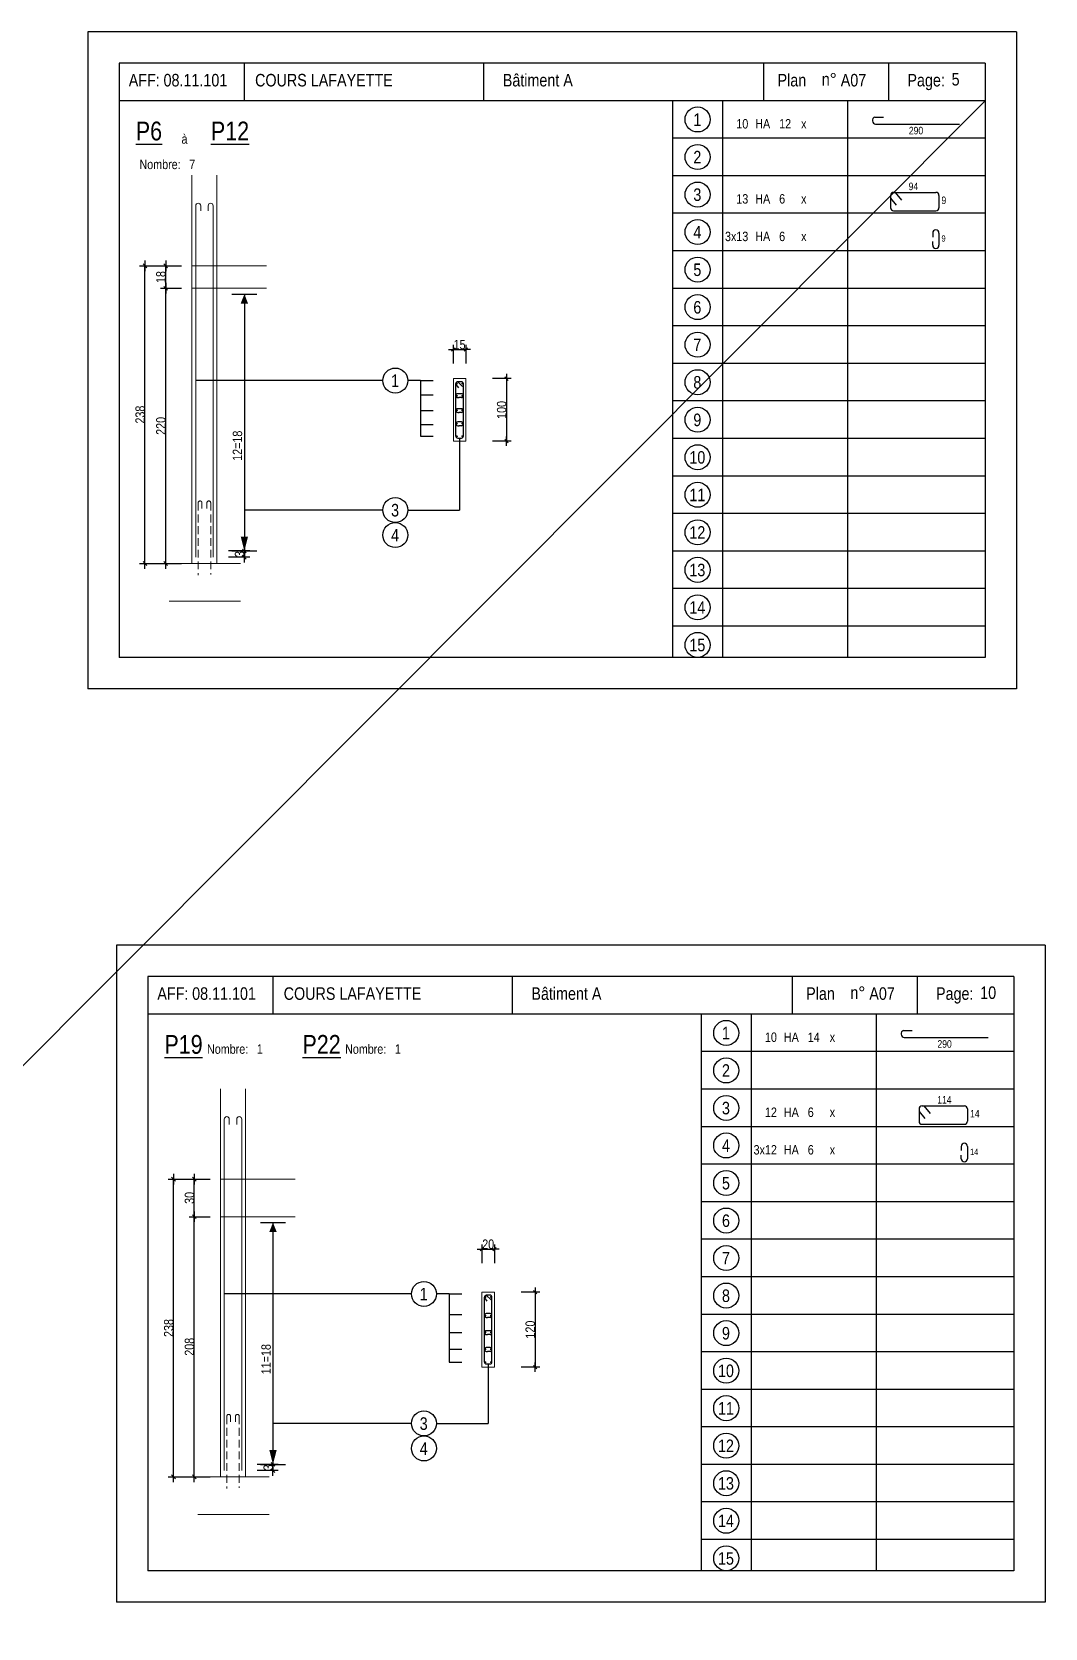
# Model space of a CAD drawing. Header units: metres. Extents: x -9927 to 45032, y -190416 to 12166.
# Drawn here: x 6176 to 7796, y -21269 to -18717 of the extents above; entities that cross this region are included whole.
import ezdxf
from ezdxf.enums import TextEntityAlignment as Align

# ---------------------------------------------------------------- set-up
doc = ezdxf.new("R2010")
doc.units = ezdxf.units.M
doc.header["$PDMODE"] = 65
doc.linetypes.add('CACHE2', pattern=[0.1875, 0.125, -0.0625])
for name, color, linetype in [('01_cote_gen', 4, 'Continuous'), ('01_fenetres', 171, 'Continuous'), ('01_linteaux', 3, 'Continuous'), ('01_sem', 42, 'Continuous'), ('01_texte', 230, 'Continuous'), ('AA_COTES', 2, 'Continuous')]:
    doc.layers.add(name, color=color, linetype=linetype)
doc.styles.add('STYLE2', font='ARIALN.TTF')
doc.dimstyles.new('JB25', dxfattribs={"dimscale": 0.1, "dimtxt": 150, "dimasz": 17, "dimexe": 0.1, "dimexo": 0.1, "dimgap": 0.09, "dimtad": 1, "dimdec": 1, "dimlfac": 0.5, "dimdsep": 46, "dimtxsty": 'STYLE2', "dimblk1": 'BOND_G', "dimblk2": 'BOND_D', "dimsah": 1, "dimcen": 1.5, "dimdle": 0.01, "dimse1": 1, "dimse2": 1, "dimclrd": 4, "dimclre": 2, "dimclrt": 5, "dimadec": 0, "dimazin": 0, "dimtfac": 2.333333, "dimtdec": 1, "dimtix": 1, "dimtmove": 2, "dimatfit": 3, "dimldrblk": 'BOND_G', "dimfxl": 1, "dimtolj": 1, "dimtzin": 0, "dimarcsym": 0})
doc.dimstyles.new('JB50', dxfattribs={"dimscale": 0.1, "dimtxt": 150, "dimasz": 15, "dimexe": 0.1, "dimexo": 0.1, "dimgap": 0.09, "dimtad": 1, "dimdec": 1, "dimdsep": 46, "dimtxsty": 'STYLE2', "dimblk1": 'BOND_G', "dimblk2": 'BOND_D', "dimsah": 1, "dimcen": 1.5, "dimdle": 0.01, "dimse1": 1, "dimse2": 1, "dimclrd": 4, "dimclre": 2, "dimclrt": 6, "dimazin": 2, "dimtfac": 2.333333, "dimtdec": 1, "dimtix": 1, "dimtmove": 2, "dimatfit": 3, "dimldrblk": 'BOND_G', "dimfxl": 1, "dimtolj": 1, "dimtzin": 0, "dimarcsym": 0})

# ---------------------------------------------------------------- blocks, each defined once
blk = doc.blocks.new('BOND_G')
at = {"layer": 'AA_COTES', "color": 0}
for p, q in [((5, 0), (-5, 0)), ((1.8, 1.8), (-1.8, -1.8)), ((0, -5), (0, 15))]:
    blk.add_line(p, q, dxfattribs=at)
blk = doc.blocks.new('BOND_D')
at = {"layer": 'AA_COTES', "color": 0}
for p, q in [((5, 0), (-5, 0)), ((-1.8, -1.8), (1.8, 1.8)), ((0, 5), (0, -15))]:
    blk.add_line(p, q, dxfattribs=at)
blk = doc.blocks.new('*D140')
at = {"layer": '01_cote_gen', "color": 4, "linetype": 'Continuous', "lineweight": -2, "transparency": 16777216}
blk.add_line((6356.6, -19564.8), (6356.6, -19092.2), dxfattribs=at)
at = {"layer": 'DEFPOINTS', "color": 0, "linetype": 'Continuous', "lineweight": 0, "transparency": 16777216}
for p in [(6356.6, -19090.5), (6471.7, -19090.5), (6431.7, -19566.5)]:
    blk.add_point(p, dxfattribs=at)
at = {"layer": '01_cote_gen', "color": 4, "linetype": 'Continuous', "lineweight": -2, "transparency": 16777216, "xscale": 1.7, "yscale": 1.7, "zscale": 1.7}
for name, p, rotation in [('BOND_D', (6356.6, -19090.5), 90), ('BOND_G', (6356.6, -19566.5), 270)]:
    blk.add_blockref(name, p, dxfattribs=dict(at, rotation=rotation))
at = {"layer": '01_cote_gen', "color": 5, "linetype": 'Continuous', "lineweight": 0, "transparency": 16777216, "insert": (6348.9, -19328.5), "char_height": 15, "attachment_point": 5, "rotation": 90, "style": 'STYLE2'}
blk.add_mtext('\\A1;238', dxfattribs=at)
blk = doc.blocks.new('*D141')
at = {"layer": '01_cote_gen', "color": 4, "linetype": 'Continuous', "lineweight": -2, "transparency": 16777216}
blk.add_line((6389.7, -19124.8), (6389.7, -19092.2), dxfattribs=at)
at = {"layer": 'DEFPOINTS', "color": 0, "linetype": 'Continuous', "lineweight": 0, "transparency": 16777216}
for p in [(6389.7, -19090.5), (6518.4, -19090.5), (6527.5, -19126.5)]:
    blk.add_point(p, dxfattribs=at)
at = {"layer": '01_cote_gen', "color": 4, "linetype": 'Continuous', "lineweight": -2, "transparency": 16777216, "xscale": 1.7, "yscale": 1.7, "zscale": 1.7}
for name, p, rotation in [('BOND_D', (6389.7, -19090.5), 90), ('BOND_G', (6389.7, -19126.5), 270)]:
    blk.add_blockref(name, p, dxfattribs=dict(at, rotation=rotation))
at = {"layer": '01_cote_gen', "color": 5, "linetype": 'Continuous', "lineweight": 0, "transparency": 16777216, "insert": (6382.1, -19108.5), "char_height": 15, "attachment_point": 5, "rotation": 90, "style": 'STYLE2'}
blk.add_mtext('\\A1;18', dxfattribs=at)
blk = doc.blocks.new('*D142')
at = {"layer": '01_cote_gen', "color": 4, "linetype": 'Continuous', "lineweight": -2, "transparency": 16777216}
blk.add_line((6389.7, -19564.8), (6389.7, -19128.2), dxfattribs=at)
at = {"layer": 'DEFPOINTS', "color": 0, "linetype": 'Continuous', "lineweight": 0, "transparency": 16777216}
for p in [(6389.7, -19126.5), (6398.2, -19126.5), (6407.9, -19566.5)]:
    blk.add_point(p, dxfattribs=at)
at = {"layer": '01_cote_gen', "color": 4, "linetype": 'Continuous', "lineweight": -2, "transparency": 16777216, "xscale": 1.7, "yscale": 1.7, "zscale": 1.7}
for name, p, rotation in [('BOND_D', (6389.7, -19126.5), 90), ('BOND_G', (6389.7, -19566.5), 270)]:
    blk.add_blockref(name, p, dxfattribs=dict(at, rotation=rotation))
at = {"layer": '01_cote_gen', "color": 5, "linetype": 'Continuous', "lineweight": 0, "transparency": 16777216, "insert": (6382.1, -19346.5), "char_height": 15, "attachment_point": 5, "rotation": 90, "style": 'STYLE2'}
blk.add_mtext('\\A1;220', dxfattribs=at)
blk = doc.blocks.new('*D143')
at = {"layer": '01_cote_gen', "color": 4, "linetype": 'Continuous', "lineweight": -2, "transparency": 16777216}
blk.add_line((6515.6, -19548.2), (6515.6, -19554.8), dxfattribs=at)
at = {"layer": 'DEFPOINTS', "color": 0, "linetype": 'Continuous', "lineweight": 0, "transparency": 16777216}
for p in [(6508.7, -19546.5), (6465.7, -19556.5), (6515.6, -19556.5)]:
    blk.add_point(p, dxfattribs=at)
at = {"layer": '01_cote_gen', "color": 4, "linetype": 'Continuous', "lineweight": -2, "transparency": 16777216, "xscale": 1.7, "yscale": 1.7, "zscale": 1.7}
for name, p, rotation in [('BOND_G', (6515.6, -19546.5), 90), ('BOND_D', (6515.6, -19556.5), 270)]:
    blk.add_blockref(name, p, dxfattribs=dict(at, rotation=rotation))
at = {"layer": '01_cote_gen', "color": 5, "linetype": 'Continuous', "lineweight": 0, "transparency": 16777216, "insert": (6507.9, -19551.5), "char_height": 15, "attachment_point": 5, "rotation": 90, "style": 'STYLE2'}
blk.add_mtext('\\A1;3', dxfattribs=at)
blk = doc.blocks.new('*D144')
at = {"layer": '01_cote_gen', "color": 4, "linetype": 'Continuous', "lineweight": -2, "transparency": 16777216}
blk.add_line((6934.7, -19272.5), (6934.7, -19369.5), dxfattribs=at)
at = {"layer": 'DEFPOINTS', "color": 0, "linetype": 'Continuous', "lineweight": 0, "transparency": 16777216}
for p in [(6869.7, -19271), (6869.7, -19371), (6934.7, -19371)]:
    blk.add_point(p, dxfattribs=at)
at = {"layer": '01_cote_gen', "color": 4, "linetype": 'Continuous', "lineweight": -2, "transparency": 16777216, "xscale": 1.5, "yscale": 1.5, "zscale": 1.5}
for name, p, rotation in [('BOND_G', (6934.7, -19271), 90), ('BOND_D', (6934.7, -19371), 270)]:
    blk.add_blockref(name, p, dxfattribs=dict(at, rotation=rotation))
at = {"layer": '01_cote_gen', "color": 6, "linetype": 'Continuous', "lineweight": 0, "transparency": 16777216, "insert": (6927.1, -19321), "char_height": 15, "attachment_point": 5, "rotation": 90, "style": 'STYLE2'}
blk.add_mtext('\\A1;100', dxfattribs=at)
blk = doc.blocks.new('*D145')
at = {"layer": '01_cote_gen', "color": 4, "linetype": 'Continuous', "lineweight": -2, "transparency": 16777216}
blk.add_line((6851.2, -19224.3), (6868.2, -19224.3), dxfattribs=at)
at = {"layer": 'DEFPOINTS', "color": 0, "linetype": 'Continuous', "lineweight": 0, "transparency": 16777216}
for p in [(6869.7, -19224.3), (6849.7, -19271), (6869.7, -19271)]:
    blk.add_point(p, dxfattribs=at)
at = {"layer": '01_cote_gen', "color": 4, "linetype": 'Continuous', "lineweight": -2, "transparency": 16777216, "xscale": 1.5, "yscale": 1.5, "zscale": 1.5, "rotation": 180}
blk.add_blockref('BOND_G', (6849.7, -19224.3), dxfattribs=at)
at = {"layer": '01_cote_gen', "color": 4, "linetype": 'Continuous', "lineweight": -2, "transparency": 16777216, "xscale": 1.5, "yscale": 1.5, "zscale": 1.5}
blk.add_blockref('BOND_D', (6869.7, -19224.3), dxfattribs=at)
at = {"layer": '01_cote_gen', "color": 6, "linetype": 'Continuous', "lineweight": 0, "transparency": 16777216, "insert": (6859.7, -19216.6), "char_height": 15, "attachment_point": 5, "style": 'STYLE2'}
blk.add_mtext('\\A1;15', dxfattribs=at)
blk = doc.blocks.new('*D170')
at = {"layer": '01_cote_gen', "color": 4, "linetype": 'Continuous', "lineweight": -2, "transparency": 16777216}
blk.add_line((6402.3, -21025.1), (6402.3, -20552.5), dxfattribs=at)
at = {"layer": 'DEFPOINTS', "color": 0, "linetype": 'Continuous', "lineweight": 0, "transparency": 16777216}
for p in [(6402.3, -20550.8), (6517.4, -20550.8), (6477.4, -21026.8)]:
    blk.add_point(p, dxfattribs=at)
at = {"layer": '01_cote_gen', "color": 4, "linetype": 'Continuous', "lineweight": -2, "transparency": 16777216, "xscale": 1.7, "yscale": 1.7, "zscale": 1.7}
for name, p, rotation in [('BOND_D', (6402.3, -20550.8), 90), ('BOND_G', (6402.3, -21026.8), 270)]:
    blk.add_blockref(name, p, dxfattribs=dict(at, rotation=rotation))
at = {"layer": '01_cote_gen', "color": 5, "linetype": 'Continuous', "lineweight": 0, "transparency": 16777216, "insert": (6394.6, -20788.8), "char_height": 15, "attachment_point": 5, "rotation": 90, "style": 'STYLE2'}
blk.add_mtext('\\A1;238', dxfattribs=at)
blk = doc.blocks.new('*D171')
at = {"layer": '01_cote_gen', "color": 4, "linetype": 'Continuous', "lineweight": -2, "transparency": 16777216}
blk.add_line((6435.5, -20609.1), (6435.5, -20552.5), dxfattribs=at)
at = {"layer": 'DEFPOINTS', "color": 0, "linetype": 'Continuous', "lineweight": 0, "transparency": 16777216}
for p in [(6435.5, -20550.8), (6564.2, -20550.8), (6573.2, -20610.8)]:
    blk.add_point(p, dxfattribs=at)
at = {"layer": '01_cote_gen', "color": 4, "linetype": 'Continuous', "lineweight": -2, "transparency": 16777216, "xscale": 1.7, "yscale": 1.7, "zscale": 1.7}
for name, p, rotation in [('BOND_D', (6435.5, -20550.8), 90), ('BOND_G', (6435.5, -20610.8), 270)]:
    blk.add_blockref(name, p, dxfattribs=dict(at, rotation=rotation))
at = {"layer": '01_cote_gen', "color": 5, "linetype": 'Continuous', "lineweight": 0, "transparency": 16777216, "insert": (6427.8, -20580.8), "char_height": 15, "attachment_point": 5, "rotation": 90, "style": 'STYLE2'}
blk.add_mtext('\\A1;30', dxfattribs=at)
blk = doc.blocks.new('*D172')
at = {"layer": '01_cote_gen', "color": 4, "linetype": 'Continuous', "lineweight": -2, "transparency": 16777216}
blk.add_line((6435.5, -21025.1), (6435.5, -20612.5), dxfattribs=at)
at = {"layer": 'DEFPOINTS', "color": 0, "linetype": 'Continuous', "lineweight": 0, "transparency": 16777216}
for p in [(6435.5, -20610.8), (6444, -20610.8), (6453.6, -21026.8)]:
    blk.add_point(p, dxfattribs=at)
at = {"layer": '01_cote_gen', "color": 4, "linetype": 'Continuous', "lineweight": -2, "transparency": 16777216, "xscale": 1.7, "yscale": 1.7, "zscale": 1.7}
for name, p, rotation in [('BOND_D', (6435.5, -20610.8), 90), ('BOND_G', (6435.5, -21026.8), 270)]:
    blk.add_blockref(name, p, dxfattribs=dict(at, rotation=rotation))
at = {"layer": '01_cote_gen', "color": 5, "linetype": 'Continuous', "lineweight": 0, "transparency": 16777216, "insert": (6427.8, -20818.8), "char_height": 15, "attachment_point": 5, "rotation": 90, "style": 'STYLE2'}
blk.add_mtext('\\A1;208', dxfattribs=at)
blk = doc.blocks.new('*D173')
at = {"layer": '01_cote_gen', "color": 4, "linetype": 'Continuous', "lineweight": -2, "transparency": 16777216}
blk.add_line((6561.3, -21008.5), (6561.3, -21015.1), dxfattribs=at)
at = {"layer": 'DEFPOINTS', "color": 0, "linetype": 'Continuous', "lineweight": 0, "transparency": 16777216}
for p in [(6511.4, -21016.8), (6554.5, -21006.8), (6561.3, -21016.8)]:
    blk.add_point(p, dxfattribs=at)
at = {"layer": '01_cote_gen', "color": 4, "linetype": 'Continuous', "lineweight": -2, "transparency": 16777216, "xscale": 1.7, "yscale": 1.7, "zscale": 1.7}
for name, p, rotation in [('BOND_G', (6561.3, -21006.8), 90), ('BOND_D', (6561.3, -21016.8), 270)]:
    blk.add_blockref(name, p, dxfattribs=dict(at, rotation=rotation))
at = {"layer": '01_cote_gen', "color": 5, "linetype": 'Continuous', "lineweight": 0, "transparency": 16777216, "insert": (6553.7, -21011.8), "char_height": 15, "attachment_point": 5, "rotation": 90, "style": 'STYLE2'}
blk.add_mtext('\\A1;3', dxfattribs=at)
blk = doc.blocks.new('*D174')
at = {"layer": '01_cote_gen', "color": 4, "linetype": 'Continuous', "lineweight": -2, "transparency": 16777216}
blk.add_line((6980.5, -20732.8), (6980.5, -20849.8), dxfattribs=at)
at = {"layer": 'DEFPOINTS', "color": 0, "linetype": 'Continuous', "lineweight": 0, "transparency": 16777216}
for p in [(6915.5, -20731.3), (6915.5, -20851.3), (6980.5, -20851.3)]:
    blk.add_point(p, dxfattribs=at)
at = {"layer": '01_cote_gen', "color": 4, "linetype": 'Continuous', "lineweight": -2, "transparency": 16777216, "xscale": 1.5, "yscale": 1.5, "zscale": 1.5}
for name, p, rotation in [('BOND_G', (6980.5, -20731.3), 90), ('BOND_D', (6980.5, -20851.3), 270)]:
    blk.add_blockref(name, p, dxfattribs=dict(at, rotation=rotation))
at = {"layer": '01_cote_gen', "color": 6, "linetype": 'Continuous', "lineweight": 0, "transparency": 16777216, "insert": (6972.8, -20791.3), "char_height": 15, "attachment_point": 5, "rotation": 90, "style": 'STYLE2'}
blk.add_mtext('\\A1;120', dxfattribs=at)
blk = doc.blocks.new('*D175')
at = {"layer": '01_cote_gen', "color": 4, "linetype": 'Continuous', "lineweight": -2, "transparency": 16777216}
blk.add_line((6897, -20662.6), (6914, -20662.6), dxfattribs=at)
at = {"layer": 'DEFPOINTS', "color": 0, "linetype": 'Continuous', "lineweight": 0, "transparency": 16777216}
for p in [(6915.5, -20662.6), (6895.5, -20731.3), (6915.5, -20731.3)]:
    blk.add_point(p, dxfattribs=at)
at = {"layer": '01_cote_gen', "color": 4, "linetype": 'Continuous', "lineweight": -2, "transparency": 16777216, "xscale": 1.5, "yscale": 1.5, "zscale": 1.5, "rotation": 180}
blk.add_blockref('BOND_G', (6895.5, -20662.6), dxfattribs=at)
at = {"layer": '01_cote_gen', "color": 4, "linetype": 'Continuous', "lineweight": -2, "transparency": 16777216, "xscale": 1.5, "yscale": 1.5, "zscale": 1.5}
blk.add_blockref('BOND_D', (6915.5, -20662.6), dxfattribs=at)
at = {"layer": '01_cote_gen', "color": 6, "linetype": 'Continuous', "lineweight": 0, "transparency": 16777216, "insert": (6905.5, -20654.9), "char_height": 15, "attachment_point": 5, "style": 'STYLE2'}
blk.add_mtext('\\A1;20', dxfattribs=at)

msp = doc.modelspace()

# ---------------------------------------------------------------- linework, layer by layer
at = {"layer": '01_cote_gen', "linetype": 'Continuous', "lineweight": 0}
msp.add_line((-486.94, -27032.05), (7700.34, -18826.64), dxfattribs=at)
at = {"layer": '01_cote_gen', "color": 2, "linetype": 'CACHE2', "lineweight": 0, "ltscale": 100}
for p, q in [((6441.68, -19469.52), (6441.68, -19585.09)), ((6447.68, -19469.52), (6447.68, -19478.5)), ((6455.68, -19469.52), (6455.68, -19478.5)), ((6461.68, -19469.52), (6461.68, -19584.24)), ((6487.43, -20929.84), (6487.43, -21045.41)), ((6493.43, -20929.84), (6493.43, -20938.82)), ((6501.43, -20929.84), (6501.43, -20938.82)), ((6507.43, -20929.84), (6507.43, -21044.56))]:
    msp.add_line(p, q, dxfattribs=at)
for centre in [(6444.68, -19469.52), (6458.68, -19469.52), (6490.43, -20929.84), (6504.43, -20929.84)]:
    msp.add_arc(centre, 3, 0, 180, dxfattribs=at)
at = {"layer": '01_fenetres', "ltscale": 30}
for p, q in [((7700.34, -18766.64), (6315.34, -18766.64)), ((6315.34, -18766.64), (6315.34, -19716.64)), ((6315.34, -18766.64), (6315.34, -19716.64)), ((6315.34, -18766.64), (6315.34, -19716.64)), ((6515.34, -18766.64), (6515.34, -18826.64)), ((6897.84, -18766.64), (6897.84, -18826.64)), ((7346.21, -18826.64), (7346.21, -18766.64)), ((7546.21, -18826.64), (7546.21, -18766.64)), ((7700.34, -18766.64), (7700.34, -19716.64)), ((7700.34, -18826.64), (6315.34, -18826.64)), ((7700.34, -19716.64), (6315.34, -19716.64)), ((7746.09, -20226.96), (6361.09, -20226.96)), ((6361.09, -20226.96), (6361.09, -21176.96)), ((6361.09, -20226.96), (6361.09, -21176.96)), ((6361.09, -20226.96), (6361.09, -21176.96)), ((6561.09, -20226.96), (6561.09, -20286.96)), ((6943.59, -20226.96), (6943.59, -20286.96)), ((7391.96, -20286.96), (7391.96, -20226.96)), ((7591.96, -20286.96), (7591.96, -20226.96)), ((7746.09, -20226.96), (7746.09, -21176.96)), ((7746.09, -20286.96), (6361.09, -20286.96)), ((7746.09, -21176.96), (6361.09, -21176.96))]:
    msp.add_line(p, q, dxfattribs=at)
at = {"layer": '01_linteaux', "linetype": 'Continuous'}
for p, q in [((7523.88, -18852.89), (7537.62, -18852.89)), ((7525.11, -18863.88), (7659.43, -18863.88)), ((7548.79, -18978.17), (7548.79, -18997.78)), ((7548.79, -18982.31), (7557.98, -18993.64)), ((7553.79, -18973.17), (7621.37, -18973.17)), ((7556.48, -18973.17), (7566.46, -18985.48)), ((7626.37, -18978.17), (7626.37, -18997.78)), ((7553.79, -19002.78), (7621.37, -19002.78)), ((7616.37, -19038.17), (7616.37, -19044.54)), ((7616.37, -19057.78), (7616.37, -19051.93)), ((7626.37, -19038.17), (7626.37, -19057.78)), ((7569.63, -20313.21), (7583.37, -20313.21)), ((7570.86, -20324.2), (7705.18, -20324.2)), ((7594.54, -20438.49), (7594.54, -20458.1)), ((7599.54, -20433.49), (7667.12, -20433.49)), ((7602.23, -20433.49), (7612.21, -20445.8)), ((7672.12, -20438.49), (7672.12, -20458.1)), ((7594.54, -20442.63), (7603.73, -20453.96)), ((7599.54, -20463.1), (7667.12, -20463.1)), ((7662.12, -20498.49), (7662.12, -20504.86)), ((7662.12, -20518.1), (7662.12, -20512.25)), ((7672.12, -20498.49), (7672.12, -20518.1))]:
    msp.add_line(p, q, dxfattribs=at)
for centre, start, end in [((7524.99, -18857.77), 102.77382, 192.77382), ((7525.11, -18858.88), 180, 270), ((7553.79, -18978.17), 90, 180), ((7621.37, -18978.17), 0, 90), ((7553.79, -18997.78), 180, 270), ((7621.37, -18997.78), 270, 0), ((7621.37, -19038.17), 90, 180), ((7621.37, -19038.17), 0, 90), ((7621.37, -19057.78), 180, 270), ((7621.37, -19057.78), 270, 0), ((7570.74, -20318.09), 102.77382, 192.77382), ((7570.86, -20319.2), 180, 270), ((7599.54, -20438.49), 90, 180), ((7667.12, -20438.49), 0, 90), ((7599.54, -20458.1), 180, 270), ((7667.12, -20458.1), 270, 0), ((7667.12, -20498.49), 90, 180), ((7667.12, -20498.49), 0, 90), ((7667.12, -20518.1), 180, 270), ((7667.12, -20518.1), 270, 0)]:
    msp.add_arc(centre, 5, start, end, dxfattribs=at)
at = {"layer": '01_sem', "color": 2, "lineweight": 0, "ltscale": 7}
for p, q in [((6431.68, -18945.88), (6431.68, -19566.52)), ((6471.68, -18945.88), (6471.68, -19566.52)), ((6437.68, -18994.52), (6437.68, -19556.52)), ((6445.68, -18994.52), (6445.68, -19002.93)), ((6457.68, -18994.52), (6457.68, -19002.93)), ((6465.68, -18994.52), (6465.68, -19556.52)), ((6550.86, -19090.52), (6431.68, -19090.52)), ((6550.86, -19126.52), (6431.68, -19126.52)), ((6849.75, -19371), (6849.75, -19271)), ((6869.75, -19271), (6849.75, -19271)), ((6849.75, -19371), (6849.75, -19271)), ((6869.75, -19271), (6849.75, -19271)), ((6869.75, -19371), (6869.75, -19271)), ((6849.75, -19371), (6869.75, -19371)), ((6849.75, -19371), (6869.75, -19371)), ((6509.23, -19566.52), (6395.51, -19566.52)), ((6509.23, -19626.52), (6395.51, -19626.52)), ((6477.43, -20406.2), (6477.43, -21026.84)), ((6517.43, -20406.2), (6517.43, -21026.84)), ((6483.43, -20454.84), (6483.43, -21016.84)), ((6491.43, -20454.84), (6491.43, -20463.25)), ((6503.43, -20454.84), (6503.43, -20463.25)), ((6511.43, -20454.84), (6511.43, -21016.84)), ((6596.61, -20550.84), (6477.43, -20550.84)), ((6596.61, -20610.84), (6477.43, -20610.84)), ((6895.5, -20851.32), (6895.5, -20731.32)), ((6915.5, -20731.32), (6895.5, -20731.32)), ((6895.5, -20851.32), (6895.5, -20731.32)), ((6915.5, -20731.32), (6895.5, -20731.32)), ((6915.5, -20851.32), (6915.5, -20731.32)), ((6895.5, -20851.32), (6915.5, -20851.32)), ((6895.5, -20851.32), (6915.5, -20851.32)), ((6554.98, -21026.84), (6441.26, -21026.84)), ((6554.98, -21086.84), (6441.26, -21086.84))]:
    msp.add_line(p, q, dxfattribs=at)
for centre in [(6441.68, -18994.52), (6461.68, -18994.52), (6487.43, -20454.84), (6507.43, -20454.84)]:
    msp.add_arc(centre, 4, 0, 180, dxfattribs=at)
at = {"layer": '01_texte', "ltscale": 30}
for p, q in [((6265.34, -18716.64), (6265.34, -19766.64)), ((7750.34, -18716.64), (6265.34, -18716.64)), ((7750.34, -18716.64), (7750.34, -19766.64)), ((7200.34, -18826.64), (7200.34, -19716.64)), ((7280.34, -18826.64), (7280.34, -19716.64)), ((7480.34, -18826.64), (7480.34, -19716.64)), ((7700.34, -18886.64), (7200.34, -18886.64)), ((7700.34, -18946.64), (7200.34, -18946.64)), ((7700.34, -19006.64), (7200.34, -19006.64)), ((7700.34, -19066.64), (7200.34, -19066.64)), ((6495.41, -19135.81), (6535.73, -19135.81)), ((6515.57, -19135.81), (6515.57, -19553.4)), ((7700.34, -19126.64), (7200.34, -19126.64)), ((7700.34, -19186.64), (7200.34, -19186.64)), ((7700.34, -19246.64), (7200.34, -19246.64)), ((6853.75, -19363), (6853.75, -19279)), ((6853.75, -19280.28), (6857.75, -19285.64)), ((6862.75, -19276), (6856.75, -19276)), ((6856.75, -19276), (6864.35, -19283.41)), ((6865.75, -19363), (6865.75, -19279)), ((6862.75, -19295.15), (6856.75, -19295.15)), ((6856.75, -19301.15), (6858.84, -19301.15)), ((6862.75, -19301.15), (6858.65, -19301.15)), ((7700.34, -19306.64), (7200.34, -19306.64)), ((6862.75, -19319.01), (6856.75, -19319.01)), ((6856.75, -19325.01), (6858.84, -19325.01)), ((6862.75, -19340.2), (6856.75, -19340.2)), ((6862.75, -19325.01), (6858.65, -19325.01)), ((6856.75, -19346.2), (6858.84, -19346.2)), ((6856.75, -19366), (6862.75, -19366)), ((6862.75, -19346.2), (6858.65, -19346.2)), ((7700.34, -19366.64), (7200.34, -19366.64)), ((7700.34, -19426.64), (7200.34, -19426.64)), ((7700.34, -19486.64), (7200.34, -19486.64)), ((6495.41, -19546.52), (6535.73, -19546.52)), ((7700.34, -19546.64), (7200.34, -19546.64)), ((7700.34, -19606.64), (7200.34, -19606.64)), ((7700.34, -19666.64), (7200.34, -19666.64)), ((7750.34, -19766.64), (6265.34, -19766.64)), ((6311.09, -20176.96), (6311.09, -21226.96)), ((7796.09, -20176.96), (6311.09, -20176.96)), ((7796.09, -20176.96), (7796.09, -21226.96)), ((7246.09, -20286.96), (7246.09, -21176.96)), ((7326.09, -20286.96), (7326.09, -21176.96)), ((7526.09, -20286.96), (7526.09, -21176.96)), ((7746.09, -20346.96), (7246.09, -20346.96)), ((7746.09, -20406.96), (7246.09, -20406.96)), ((7746.09, -20466.96), (7246.09, -20466.96)), ((7746.09, -20526.96), (7246.09, -20526.96)), ((7746.09, -20586.96), (7246.09, -20586.96)), ((6541.16, -20620.13), (6581.48, -20620.13)), ((6561.32, -20620.13), (6561.32, -21013.72)), ((7746.09, -20646.96), (7246.09, -20646.96)), ((7746.09, -20706.96), (7246.09, -20706.96)), ((6899.5, -20843.32), (6899.5, -20739.32)), ((6899.5, -20740.6), (6903.5, -20745.96)), ((6908.5, -20736.32), (6902.5, -20736.32)), ((6902.5, -20736.32), (6910.1, -20743.73)), ((6911.5, -20843.32), (6911.5, -20739.32)), ((6908.5, -20765.85), (6902.5, -20765.85)), ((6902.5, -20771.85), (6904.59, -20771.85)), ((6908.5, -20771.85), (6904.41, -20771.85)), ((7746.09, -20766.96), (7246.09, -20766.96)), ((6908.5, -20793.24), (6902.5, -20793.24)), ((6902.5, -20799.24), (6904.59, -20799.24)), ((6908.5, -20820.16), (6902.5, -20820.16)), ((6908.5, -20799.24), (6904.41, -20799.24)), ((6902.5, -20826.16), (6904.59, -20826.16)), ((6902.5, -20846.32), (6908.5, -20846.32)), ((6908.5, -20826.16), (6904.41, -20826.16)), ((7746.09, -20826.96), (7246.09, -20826.96)), ((7746.09, -20886.96), (7246.09, -20886.96)), ((7746.09, -20946.96), (7246.09, -20946.96)), ((6541.16, -21006.84), (6581.48, -21006.84)), ((7746.09, -21006.96), (7246.09, -21006.96)), ((7746.09, -21066.96), (7246.09, -21066.96)), ((7746.09, -21126.96), (7246.09, -21126.96)), ((7796.09, -21226.96), (6311.09, -21226.96))]:
    msp.add_line(p, q, dxfattribs=at)
at = {"layer": '01_texte'}
for p, q in [((6736.96, -19274.03), (6437.68, -19274.03)), ((6797.43, -19274.03), (6776.96, -19274.03)), ((6797.43, -19274.03), (6797.43, -19363.05)), ((6797.43, -19274.03), (6817.45, -19274.03)), ((6797.43, -19296.75), (6817.45, -19296.75)), ((6797.43, -19321.75), (6817.45, -19321.75)), ((6797.43, -19344.33), (6817.45, -19344.33)), ((6797.43, -19363.05), (6817.45, -19363.05)), ((6859.86, -19366), (6859.86, -19481.05)), ((6736.96, -19481.05), (6515.57, -19481.05)), ((6776.96, -19481.05), (6859.86, -19481.05)), ((6782.71, -20734.35), (6483.43, -20734.35)), ((6843.18, -20734.35), (6822.71, -20734.35)), ((6843.18, -20734.35), (6843.18, -20843.37)), ((6843.18, -20734.35), (6863.2, -20734.35)), ((6843.18, -20767.45), (6863.2, -20767.45)), ((6843.18, -20795.98), (6863.2, -20795.98)), ((6843.18, -20822.65), (6863.2, -20822.65)), ((6843.18, -20843.37), (6863.2, -20843.37)), ((6905.62, -20846.32), (6905.62, -20941.37)), ((6782.71, -20941.37), (6561.32, -20941.37)), ((6822.71, -20941.37), (6905.62, -20941.37))]:
    msp.add_line(p, q, dxfattribs=at)
at = {"layer": '01_texte', "ltscale": 30, "const_width": 1.5, "flags": 128}
for points in [[(6856.22, -19278.85, -1), (6854.72, -19278.85, -1)], [(6863.28, -19278.85, 1), (6864.78, -19278.85, 1)], [(6856.22, -19298.5, 1), (6854.72, -19298.5, 1)], [(6863.28, -19298.5, -1), (6864.78, -19298.5, -1)], [(6856.22, -19321.6, 1), (6854.72, -19321.6, 1)], [(6856.22, -19342.8, 1), (6854.72, -19342.8, 1)], [(6863.28, -19321.6, -1), (6864.78, -19321.6, -1)], [(6863.28, -19342.8, -1), (6864.78, -19342.8, -1)], [(6856.22, -19363.15, 1), (6854.72, -19363.15, 1)], [(6863.28, -19363.15, -1), (6864.78, -19363.15, -1)], [(6901.97, -20739.17, -1), (6900.47, -20739.17, -1)], [(6909.03, -20739.17, 1), (6910.53, -20739.17, 1)], [(6901.97, -20769.2, 1), (6900.47, -20769.2, 1)], [(6909.03, -20769.2, -1), (6910.53, -20769.2, -1)], [(6901.97, -20795.84, 1), (6900.47, -20795.84, 1)], [(6909.03, -20795.84, -1), (6910.53, -20795.84, -1)], [(6901.97, -20822.75, 1), (6900.47, -20822.75, 1)], [(6909.03, -20822.75, -1), (6910.53, -20822.75, -1)], [(6901.97, -20843.47, 1), (6900.47, -20843.47, 1)], [(6909.03, -20843.47, -1), (6910.53, -20843.47, -1)]]:
    msp.add_lwpolyline(points, format="xyb", close=True, dxfattribs=at)
at = {"layer": '01_texte'}
for centre in [(7240.34, -18856.64), (7240.34, -18916.64), (7240.34, -18976.64), (7240.34, -19036.64), (7240.34, -19096.64), (7240.34, -19156.64), (7240.34, -19216.64), (6756.96, -19274.03), (7240.34, -19276.64), (7240.34, -19336.64), (7240.34, -19396.64), (7240.34, -19456.64), (6756.96, -19481.05), (6756.96, -19521.05), (7240.34, -19516.64), (7240.34, -19576.64), (7240.34, -19636.64), (7240.34, -19696.64), (7286.09, -20316.96), (7286.09, -20376.96), (7286.09, -20436.96), (7286.09, -20496.96), (7286.09, -20556.96), (7286.09, -20616.96), (7286.09, -20676.96), (6802.71, -20734.35), (7286.09, -20736.96), (7286.09, -20796.96), (7286.09, -20856.96), (7286.09, -20916.96), (6802.71, -20941.37), (6802.71, -20981.37), (7286.09, -20976.96), (7286.09, -21036.96), (7286.09, -21096.96), (7286.09, -21156.96)]:
    msp.add_circle(centre, 20, dxfattribs=at)
at = {"layer": '01_texte', "ltscale": 30}
for centre, start, end in [((6856.75, -19279), 90.00091, 180), ((6862.75, -19279), 0, 90.00091), ((6856.75, -19298.15), 90.00091, 180), ((6856.75, -19298.15), 180, 269.99909), ((6862.75, -19298.15), 0, 90.00091), ((6862.75, -19298.15), 269.99909, 360), ((6856.75, -19322.01), 90.00091, 180), ((6856.75, -19322.01), 180, 269.99909), ((6856.75, -19343.2), 90.00091, 180), ((6856.75, -19343.2), 180, 269.99909), ((6862.75, -19322.01), 0, 90.00091), ((6862.75, -19322.01), 269.99909, 360), ((6862.75, -19343.2), 0, 90.00091), ((6862.75, -19343.2), 269.99909, 360), ((6856.75, -19363), 180, 270), ((6862.75, -19363), 270, 0), ((6902.5, -20739.32), 90.00091, 180), ((6908.5, -20739.32), 0, 90.00091), ((6902.5, -20768.85), 90.00091, 180), ((6902.5, -20768.85), 180, 269.99909), ((6908.5, -20768.85), 0, 90.00091), ((6908.5, -20768.85), 269.99909, 360), ((6902.5, -20796.24), 90.00091, 180), ((6902.5, -20796.24), 180, 269.99909), ((6908.5, -20796.24), 0, 90.00091), ((6908.5, -20796.24), 269.99909, 360), ((6902.5, -20823.16), 90.00091, 180), ((6902.5, -20823.16), 180, 269.99909), ((6908.5, -20823.16), 0, 90.00091), ((6908.5, -20823.16), 269.99909, 360), ((6902.5, -20843.32), 180, 270), ((6908.5, -20843.32), 270, 0)]:
    msp.add_arc(centre, 3, start, end, dxfattribs=at)
for points in [[(6515.57, -19135.81), (6509.67, -19150.88), (6515.57, -19150.88)], [(6515.57, -19135.81), (6521.47, -19150.88), (6515.57, -19150.88)], [(6515.57, -19546.52), (6509.67, -19523.45), (6515.57, -19523.45)], [(6515.57, -19546.52), (6521.47, -19523.45), (6515.57, -19523.45)], [(6561.32, -20620.13), (6555.42, -20635.2), (6561.32, -20635.2)], [(6561.32, -20620.13), (6567.22, -20635.2), (6561.32, -20635.2)], [(6561.32, -21006.84), (6555.42, -20983.77), (6561.32, -20983.77)], [(6561.32, -21006.84), (6567.22, -20983.77), (6561.32, -20983.77)]]:
    msp.add_solid(points, dxfattribs=at)

# ---------------------------------------------------------------- texts
at = {"layer": '01_texte', "style": 'STYLE2'}
for s, height, p in [('AFF:', 20, (6330.64, -18803.79)), ('08.11.101', 20, (6386.3, -18803.79)), ('COURS LAFAYETTE', 20, (6532.68, -18803.79)), ('Bâtiment A', 20, (6928.79, -18803.79)), ('Plan', 20, (7368.25, -18803.79)), ('n%%D', 20, (7438.94, -18802.35)), ('A07', 20, (7469.28, -18803.79)), ('Page:', 20, (7575.92, -18803.79)), ('5', 20, (7646.61, -18802.35)), ('HA', 15, (7332.63, -18871.04)), ('12', 15, (7370.8, -18871.04)), ('%%UP6', 30, (6341.92, -18890.03)), ('à', 15, (6415.07, -18895.36)), ('%%UP12', 30, (6462.02, -18890.03)), ('290', 12, (7578.17, -18880.38)), ('Nombre:', 15, (6347.76, -18935.95)), ('7', 15, (6427.38, -18935.95)), ('94', 12, (7577.85, -18969.62)), ('HA', 15, (7332.63, -18991.04)), ('6', 15, (7370.8, -18991.04)), ('9', 12, (7630.36, -18991.83)), ('HA', 15, (7332.63, -19051.04)), ('6', 15, (7370.8, -19051.04)), ('9', 10, (7630.36, -19051.83)), ('AFF:', 20, (6376.39, -20264.11)), ('08.11.101', 20, (6432.05, -20264.11)), ('COURS LAFAYETTE', 20, (6578.44, -20264.11)), ('Bâtiment A', 20, (6974.54, -20264.11)), ('Plan', 20, (7414, -20264.11)), ('n%%D', 20, (7484.69, -20262.67)), ('A07', 20, (7515.03, -20264.11)), ('Page:', 20, (7621.67, -20264.11)), ('10', 20, (7692.36, -20262.67)), ('%%UP19', 30, (6387.67, -20350.35)), ('Nombre:', 15, (6455.85, -20350.35)), ('1', 15, (6535.47, -20350.35)), ('%%UP22', 30, (6608.45, -20350.35)), ('Nombre:', 15, (6676.63, -20350.35)), ('1', 15, (6756.25, -20350.35)), ('HA', 15, (7378.38, -20331.36)), ('14', 15, (7416.55, -20331.36)), ('290', 12, (7623.92, -20340.7)), ('HA', 15, (7378.38, -20451.36)), ('6', 15, (7416.55, -20451.36)), ('114', 12, (7623.6, -20429.94)), ('14', 12, (7676.11, -20452.15)), ('HA', 15, (7378.38, -20511.36)), ('6', 15, (7416.55, -20511.36)), ('14', 10, (7676.11, -20512.15))]:
    msp.add_text(s, height=height, dxfattribs=at).set_placement(p)
for s, p in [('1', (7239.94, -18856.87)), ('2', (7239.94, -18916.87)), ('3', (7239.94, -18976.87)), ('4', (7239.94, -19036.87)), ('5', (7239.94, -19096.87)), ('6', (7239.94, -19156.87)), ('7', (7239.94, -19216.87)), ('1', (6756.56, -19274.26)), ('8', (7239.94, -19276.87)), ('9', (7239.94, -19336.87)), ('10', (7239.94, -19396.87)), ('11', (7239.94, -19456.87)), ('3', (6756.56, -19481.28)), ('4', (6756.56, -19521.28)), ('12', (7239.94, -19516.87)), ('13', (7239.94, -19576.87)), ('14', (7239.94, -19636.87)), ('15', (7239.94, -19696.87)), ('1', (7285.69, -20317.19)), ('2', (7285.69, -20377.19)), ('3', (7285.69, -20437.19)), ('4', (7285.69, -20497.19)), ('5', (7285.69, -20557.19)), ('6', (7285.69, -20617.19)), ('7', (7285.69, -20677.19)), ('1', (6802.31, -20734.58)), ('8', (7285.69, -20737.19)), ('9', (7285.69, -20797.19)), ('10', (7285.69, -20857.19)), ('11', (7285.69, -20917.19)), ('3', (6802.31, -20941.6)), ('4', (6802.31, -20981.6)), ('12', (7285.69, -20977.19)), ('13', (7285.69, -21037.19)), ('14', (7285.69, -21097.19)), ('15', (7285.69, -21157.19))]:
    msp.add_text(s, height=20, dxfattribs=at).set_placement(p, align=Align.MIDDLE_CENTER)
for s, p in [('10', (7321.43, -18871.04)), ('13', (7321.43, -18991.04)), ('3x13', (7321.43, -19051.04)), ('10', (7367.18, -20331.36)), ('12', (7367.18, -20451.36)), ('3x12', (7367.18, -20511.36))]:
    msp.add_text(s, height=15, dxfattribs=at).set_placement(p, align=Align.RIGHT)
for p in [(7410.21, -18871.04), (7410.21, -18991.04), (7410.21, -19051.04), (7455.96, -20331.36), (7455.96, -20451.36), (7455.96, -20511.36)]:
    msp.add_text('x', height=15, dxfattribs=at).set_placement(p, align=Align.CENTER)
for s, p in [('12=18', (6511.97, -19402.39)), ('11=18', (6557.72, -20862.71))]:
    msp.add_text(s, height=15, rotation=90, dxfattribs=at).set_placement(p)

# ---------------------------------------------------------------- dimensions: what is measured, and where the dimension line sits
at = {"layer": '01_cote_gen', "linetype": 'Continuous', "lineweight": 0}
for base, p1, p2, dimstyle, picture, middle in [((6356.57, -19090.52), (6431.68, -19566.52), (6471.68, -19090.52), 'JB25', '*D140', (6348.9, -19328.52)), ((6389.74, -19090.52), (6527.47, -19126.52), (6518.41, -19090.52), 'JB25', '*D141', (6382.07, -19108.52)), ((6389.74, -19126.52), (6407.86, -19566.52), (6398.24, -19126.52), 'JB25', '*D142', (6382.07, -19346.52)), ((6934.75, -19371), (6869.75, -19271), (6869.75, -19371), 'JB50', '*D144', (6927.08, -19321)), ((6402.32, -20550.84), (6477.43, -21026.84), (6517.43, -20550.84), 'JB25', '*D170', (6394.65, -20788.84)), ((6435.49, -20550.84), (6573.22, -20610.84), (6564.16, -20550.84), 'JB25', '*D171', (6427.83, -20580.84)), ((6435.49, -20610.84), (6453.61, -21026.84), (6443.99, -20610.84), 'JB25', '*D172', (6427.83, -20818.84)), ((6980.5, -20851.32), (6915.5, -20731.32), (6915.5, -20851.32), 'JB50', '*D174', (6972.83, -20791.32))]:
    dim = msp.add_linear_dim(base=base, p1=p1, p2=p2, angle=90, dimstyle=dimstyle, dxfattribs=at)
    dim.commit()
    dim.dimension.update_dxf_attribs({"geometry": picture, "text_midpoint": middle})
dim = msp.add_linear_dim(base=(6869.75, -19224.27), p1=(6849.75, -19271), p2=(6869.75, -19271), text='15', dimstyle='JB50', dxfattribs=at)
dim.commit()
dim.dimension.update_dxf_attribs({"geometry": '*D145', "text_midpoint": (6859.75, -19216.6)})
for base, p1, p2, picture, middle in [((6515.57, -19556.52), (6508.75, -19546.52), (6465.68, -19556.52), '*D143', (6507.9, -19551.52)), ((6561.32, -21016.84), (6554.5, -21006.84), (6511.43, -21016.84), '*D173', (6553.66, -21011.84))]:
    dim = msp.add_linear_dim(base=base, p1=p1, p2=p2, angle=90, text='3', dimstyle='JB25', dxfattribs=at)
    dim.commit()
    dim.dimension.update_dxf_attribs({"geometry": picture, "text_midpoint": middle})
dim = msp.add_linear_dim(base=(6915.5, -20662.6), p1=(6895.5, -20731.32), p2=(6915.5, -20731.32), dimstyle='JB50', dxfattribs=at)
dim.commit()
dim.dimension.update_dxf_attribs({"geometry": '*D175', "text_midpoint": (6905.5, -20654.93)})

doc.saveas('drawing.dxf')
